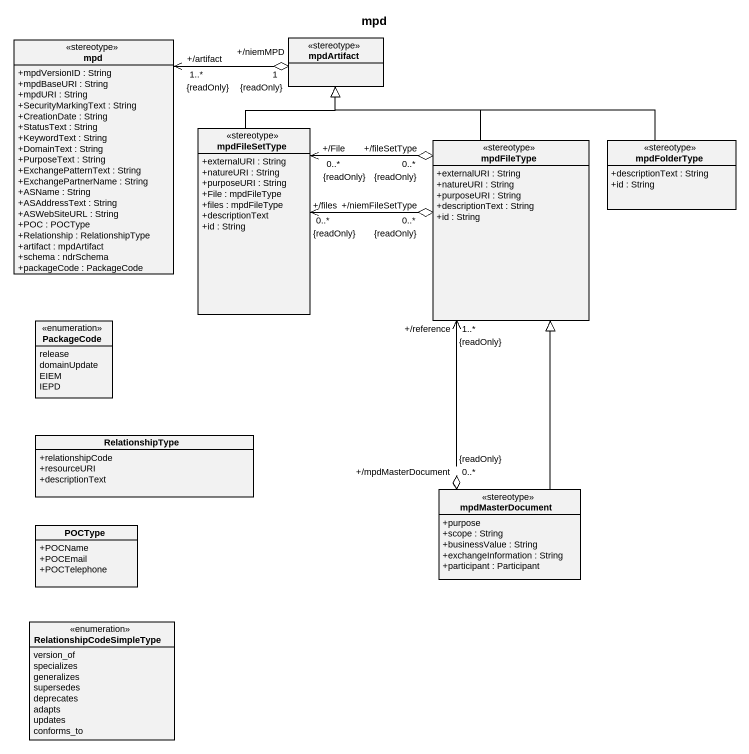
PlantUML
@startuml
title mpd
hide circle
hide empty members
skinparam classAttributeIconSize 0
class mpd <<stereotype>> {
  +mpdVersionID : String
  +mpdBaseURI : String
  +mpdURI : String
  +SecurityMarkingText : String
  +CreationDate : String
  +StatusText : String
  +KeywordText : String
  +DomainText : String
  +PurposeText : String
  +ExchangePatternText : String
  +ExchangePartnerName : String
  +ASName : String
  +ASAddressText : String
  +ASWebSiteURL : String
  +POC : POCType
  +Relationship : RelationshipType
  +artifact : mpdArtifact
  +schema : ndrSchema
  +packageCode : PackageCode
}
class mpdArtifact <<stereotype>>
class mpdFileSetType <<stereotype>> {
  +externalURI : String
  +natureURI : String
  +purposeURI : String
  +File : mpdFileType
  +files : mpdFileType
  +descriptionText
  +id : String
}
class mpdFileType <<stereotype>> {
  +externalURI : String
  +natureURI : String
  +purposeURI : String
  +descriptionText : String
  +id : String
}
class mpdFolderType <<stereotype>> {
  +descriptionText : String
  +id : String
}
enum PackageCode {
  release
  domainUpdate
  EIEM
  IEPD
}
class RelationshipType {
  +relationshipCode
  +resourceURI
  +descriptionText
}
class mpdMasterDocument <<stereotype>> {
  +purpose
  +scope : String
  +businessValue : String
  +exchangeInformation : String
  +participant : Participant
}
class POCType {
  +POCName
  +POCEmail
  +POCTelephone
}
enum RelationshipCodeSimpleType {
  version_of
  specializes
  generalizes
  supersedes
  deprecates
  adapts
  updates
  conforms_to
}
mpd "+/artifact\n1..*\n{readOnly}" <-right-o "+/niemMPD\n1\n{readOnly}" mpdArtifact
mpdFileSetType -up-|> mpdArtifact
mpdFileSetType "+/files\n0..*\n{readOnly}" <-right-o "+/niemFileSetType\n0..*\n{readOnly}" mpdFileType
mpdFileType -up-|> mpdArtifact
mpdFileType "+/fileSetType\n0..*\n{readOnly}" o-left-> "+/File\n0..*\n{readOnly}" mpdFileSetType
mpdFolderType -left-|> mpdArtifact
mpdMasterDocument "+/mpdMasterDocument\n0..*\n{readOnly}" o-up-> "+/reference\n1..*\n{readOnly}" mpdFileType
mpdMasterDocument -up-|> mpdFileType
@enduml
